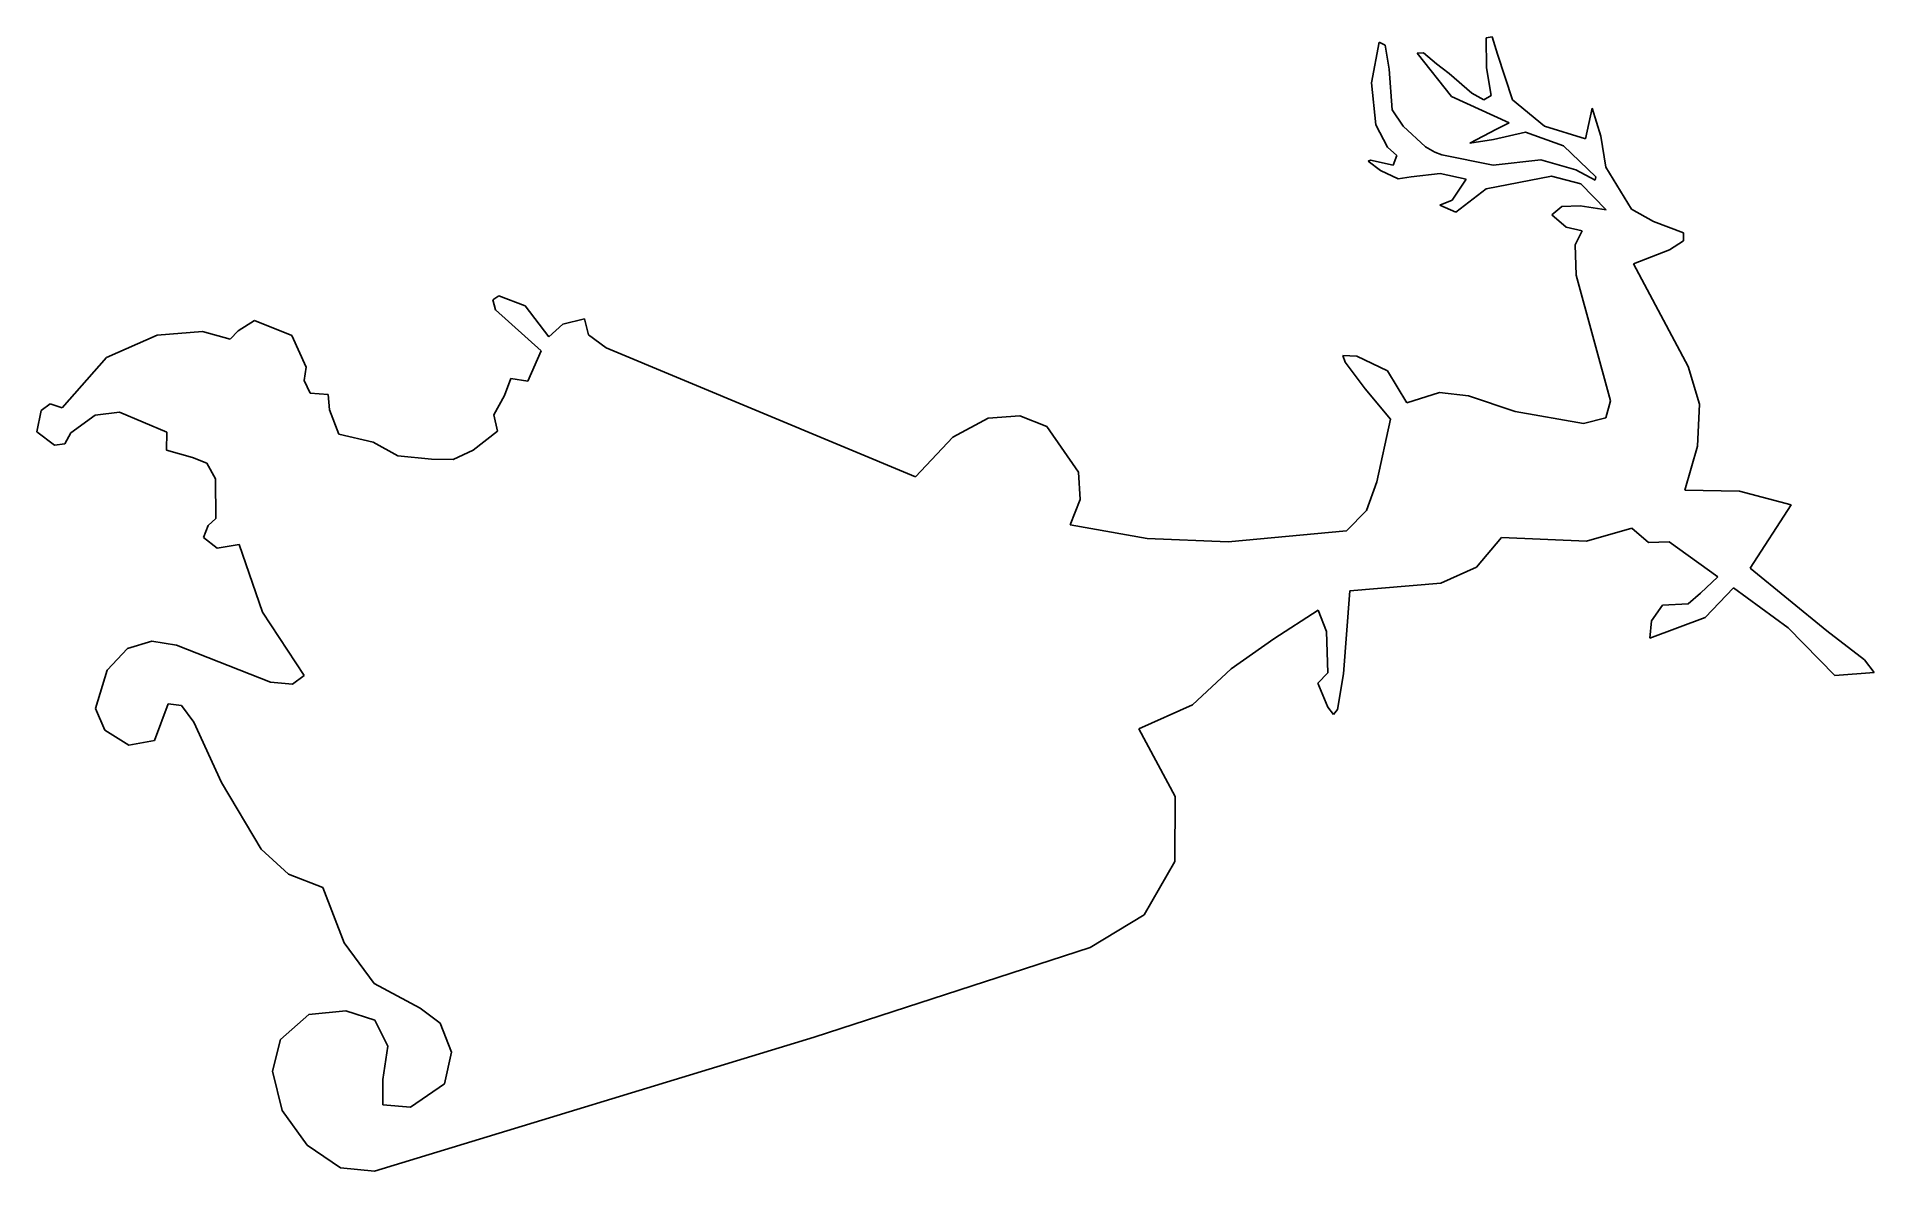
# Model space of a CAD drawing. Extents: x 0.5 to 26.6, y 2.4 to 18.6.
import ezdxf

# ---------------------------------------------------------------- set-up
doc = ezdxf.new("R2010")
doc.units = 0
doc.layers.add('LAYER 1', color=7, linetype='CONTINUOUS')

msp = doc.modelspace()

# ---------------------------------------------------------------- linework, layer by layer
at = {"layer": 'LAYER 1'}
for p, q in [((21.090269, 18.55117), (21.179636, 18.568548)), ((21.098278, 18.124894), (21.090269, 18.55117)), ((21.179636, 18.568548), (21.250787, 18.320221)), ((19.46466, 17.913885), (19.573142, 18.489472)), ((19.573142, 18.489472), (19.655867, 18.449999)), ((19.655867, 18.449999), (19.713517, 18.107201)), ((20.11332, 18.333149), (20.202538, 18.339111)), ((20.597139, 17.721162), (20.11332, 18.333149)), ((20.202538, 18.339111), (20.387564, 18.184989)), ((21.250787, 18.320221), (21.466963, 17.673107)), ((19.713517, 18.107201), (19.758242, 17.52804)), ((20.387564, 18.184989), (20.465079, 18.123166)), ((20.465079, 18.123166), (20.567178, 18.043922)), ((20.567178, 18.043922), (20.88771, 17.766201)), ((21.162442, 17.733096), (21.098278, 18.124894)), ((19.522019, 17.316702), (19.46466, 17.913885)), ((20.88771, 17.766201), (21.059781, 17.671552)), ((19.758242, 17.52804), (19.911692, 17.297002)), ((21.41818, 17.345007), (20.597139, 17.721162)), ((21.059781, 17.671552), (21.162442, 17.733096)), ((21.466963, 17.673107), (21.92107, 17.296533)), ((22.504193, 17.119585), (22.600082, 17.553116)), ((22.600082, 17.553116), (22.723615, 17.157158)), ((19.688202, 17.000902), (19.522019, 17.316702)), ((19.911692, 17.297002), (20.230375, 17.004795)), ((20.860067, 17.058371), (21.240605, 17.256606)), ((21.240605, 17.256606), (21.41818, 17.345007)), ((21.92107, 17.296533), (22.504193, 17.119585)), ((19.822318, 16.882793), (19.688202, 17.000902)), ((20.230375, 17.004795), (20.363845, 16.927446)), ((21.198359, 17.110167), (20.860067, 17.058371)), ((21.652137, 17.213814), (21.198359, 17.110167)), ((22.19238, 17.018765), (21.652137, 17.213814)), ((22.649145, 16.579457), (22.19238, 17.018765)), ((22.723615, 17.157158), (22.794009, 16.714574)), ((19.413175, 16.800425), (19.449712, 16.814909)), ((19.5903, 16.668746), (19.413175, 16.800425)), ((19.449712, 16.814909), (19.769313, 16.744699)), ((19.769313, 16.744699), (19.822318, 16.882793)), ((20.363845, 16.927446), (20.460492, 16.889417)), ((20.460492, 16.889417), (21.193265, 16.745494)), ((21.193265, 16.745494), (21.869737, 16.820609)), ((21.869737, 16.820609), (22.367785, 16.679231)), ((22.794009, 16.714574), (23.157557, 16.116263)), ((19.841343, 16.551117), (19.5903, 16.668746)), ((20.026564, 16.578786), (19.841343, 16.551117)), ((20.437695, 16.627216), (20.026564, 16.578786)), ((20.806757, 16.546436), (20.437695, 16.627216)), ((20.607409, 16.245028), (20.806757, 16.546436)), ((22.020334, 16.58845), (21.090034, 16.40746)), ((22.438161, 16.476784), (22.020334, 16.58845)), ((22.367785, 16.679231), (22.642544, 16.529476)), ((22.795574, 16.10704), (22.438161, 16.476784)), ((22.642544, 16.529476), (22.649145, 16.579457)), ((20.432591, 16.174454), (20.607409, 16.245028)), ((21.090034, 16.40746), (20.661962, 16.075471)), ((20.661962, 16.075471), (20.432591, 16.174454)), ((22.024247, 16.038611), (22.166472, 16.156012)), ((22.227914, 15.863599), (22.024247, 16.038611)), ((22.166472, 16.156012), (22.429204, 16.167678)), ((22.429204, 16.167678), (22.795574, 16.10704)), ((23.157557, 16.116263), (23.470364, 15.942302)), ((23.470364, 15.942302), (23.898211, 15.781519)), ((22.455959, 15.808441), (22.227914, 15.863599)), ((22.358483, 15.610096), (22.455959, 15.808441)), ((23.893875, 15.668088), (23.697906, 15.541189)), ((23.898211, 15.781519), (23.893875, 15.668088)), ((22.373292, 15.182329), (22.358483, 15.610096)), ((23.697906, 15.541189), (23.183637, 15.339338)), ((22.858991, 13.394931), (22.373292, 15.182329)), ((23.1836, 15.3393), (23.960887, 13.88252)), ((6.975153, 14.831002), (7.061367, 14.885801)), ((7.061367, 14.885801), (7.434164, 14.744996)), ((7.016373, 14.685765), (6.975153, 14.831002)), ((7.66305, 14.10306), (7.016373, 14.685765)), ((7.434164, 14.744996), (7.770898, 14.305176)), ((2.208169, 14.329936), (2.851459, 14.378357)), ((2.851459, 14.378357), (3.242878, 14.270278)), ((3.242878, 14.270278), (3.358549, 14.388338)), ((3.358549, 14.388338), (3.590167, 14.53378)), ((3.590167, 14.53378), (4.121129, 14.324331)), ((7.770898, 14.305176), (7.970486, 14.48302)), ((7.970486, 14.48302), (8.278508, 14.561942)), ((8.278508, 14.561942), (8.33535, 14.334133)), ((1.485356, 14.008114), (2.208169, 14.329936)), ((4.121129, 14.324331), (4.324283, 13.870726)), ((7.473405, 13.67196), (7.66305, 14.10306)), ((8.33535, 14.334133), (8.588061, 14.14698)), ((8.588061, 14.14698), (12.982571, 12.31232)), ((0.855368, 13.295993), (1.485356, 14.008114)), ((4.324283, 13.870726), (4.294133, 13.685181)), ((19.087882, 13.942122), (19.053849, 14.036442)), ((19.053849, 14.036442), (19.254302, 14.029308)), ((19.371314, 13.565781), (19.087882, 13.942122)), ((19.254302, 14.029308), (19.690171, 13.821915)), ((23.960887, 13.88252), (24.121984, 13.349041)), ((4.294133, 13.685181), (4.382647, 13.505539)), ((7.143538, 13.468692), (7.23301, 13.712668)), ((7.23301, 13.712668), (7.473405, 13.67196)), ((19.690171, 13.821915), (19.964271, 13.366491)), ((0.556801, 13.259421), (0.684524, 13.351388)), ((0.684524, 13.351388), (0.855368, 13.295993)), ((4.382647, 13.505539), (4.637963, 13.483898)), ((4.637963, 13.483898), (4.656189, 13.267745)), ((6.992033, 13.195547), (7.143538, 13.468692)), ((19.730941, 13.134048), (19.371314, 13.565781)), ((19.964271, 13.366491), (20.427345, 13.510755)), ((20.427345, 13.510755), (20.84029, 13.46464)), ((20.84029, 13.46464), (21.506371, 13.24291)), ((22.793905, 13.151335), (22.858991, 13.394931)), ((24.121984, 13.349041), (24.093364, 12.749097)), ((0.495898, 12.953653), (0.556801, 13.259421)), ((1.32474, 13.19171), (0.978035, 12.940275)), ((1.672384, 13.23537), (1.32474, 13.19171)), ((2.342235, 12.950791), (1.672384, 13.23537)), ((4.656189, 13.267745), (4.789756, 12.922537)), ((7.043321, 12.961251), (6.992033, 13.195547)), ((13.511136, 12.875979), (14.013628, 13.147561)), ((14.013628, 13.147561), (14.466798, 13.180472)), ((14.466798, 13.180472), (14.847395, 13.02812)), ((19.537743, 12.244542), (19.730941, 13.134048)), ((21.506371, 13.24291), (22.474616, 13.071259)), ((22.474616, 13.071259), (22.793905, 13.151335)), ((0.749249, 12.763656), (0.495898, 12.953653)), ((0.978035, 12.940275), (0.894911, 12.784496)), ((2.339799, 12.692127), (2.34357, 12.9473)), ((2.34357, 12.9473), (2.342235, 12.950791)), ((4.789756, 12.922537), (5.278547, 12.808632)), ((5.278547, 12.808632), (5.628954, 12.614703)), ((6.695644, 12.693195), (7.043321, 12.961251)), ((12.982571, 12.31232), (13.511136, 12.875979)), ((14.847395, 13.02812), (15.297865, 12.381252)), ((0.894911, 12.784496), (0.749249, 12.763656)), ((2.708246, 12.591201), (2.339799, 12.692127)), ((2.913146, 12.509155), (2.708246, 12.591201)), ((5.628954, 12.614703), (6.106563, 12.563575)), ((6.106563, 12.563575), (6.414868, 12.561377)), ((6.414868, 12.561377), (6.695644, 12.693195)), ((24.093364, 12.749097), (23.916878, 12.123)), ((3.038119, 12.286591), (2.913146, 12.509155)), ((3.041652, 11.723432), (3.038119, 12.286591)), ((15.297865, 12.381252), (15.321237, 11.993551)), ((19.392471, 11.836804), (19.537743, 12.244542)), ((23.916878, 12.123), (24.69161, 12.110332)), ((24.69161, 12.110332), (25.426508, 11.914895)), ((15.321237, 11.993551), (15.179031, 11.634213)), ((19.106561, 11.545308), (19.392471, 11.836804)), ((25.426508, 11.914895), (24.843152, 11.016863)), ((2.864362, 11.452498), (2.933664, 11.62177)), ((2.933664, 11.62177), (3.041652, 11.723432)), ((15.179031, 11.634213), (16.274633, 11.43812)), ((17.427076, 11.389776), (19.106561, 11.545308)), ((23.163634, 11.58416), (22.517788, 11.400626)), ((23.396905, 11.382923), (23.163634, 11.58416)), ((3.058925, 11.302048), (2.864362, 11.452498)), ((3.374064, 11.352311), (3.058925, 11.302048)), ((3.706137, 10.393323), (3.374064, 11.352311)), ((16.274633, 11.43812), (17.427076, 11.389776)), ((21.307994, 11.450742), (20.956119, 11.030587)), ((22.517788, 11.400626), (21.307994, 11.450742)), ((23.694322, 11.392321), (23.396905, 11.382923)), ((24.383197, 10.89513), (23.694322, 11.392321)), ((20.956119, 11.030587), (20.447559, 10.804716)), ((24.843152, 11.016863), (25.935082, 10.127241)), ((20.447559, 10.804716), (19.154904, 10.694621)), ((24.135657, 10.662379), (24.383197, 10.89513)), ((24.605529, 10.737876), (24.203013, 10.314106)), ((25.383272, 10.166912), (24.605529, 10.737876)), ((19.154904, 10.694621), (19.063032, 9.515758)), ((23.439743, 10.26942), (23.598675, 10.491727)), ((23.598675, 10.491727), (23.961801, 10.509015)), ((23.961801, 10.509015), (24.135657, 10.662379)), ((4.29608, 9.493211), (3.706137, 10.393323)), ((18.702458, 10.417839), (18.072836, 10.013418)), ((18.823848, 10.11536), (18.702458, 10.417839)), ((24.203013, 10.314106), (23.417929, 10.023117)), ((23.417929, 10.023117), (23.439743, 10.26942)), ((1.784276, 9.873652), (2.132655, 9.980536)), ((2.132655, 9.980536), (2.48354, 9.92124)), ((18.072836, 10.013418), (17.469448, 9.584752)), ((18.843379, 9.529911), (18.823848, 10.11536)), ((26.046359, 9.488926), (25.383272, 10.166912)), ((25.935082, 10.127241), (26.4705, 9.714473)), ((1.497842, 9.565293), (1.784276, 9.873652)), ((2.48354, 9.92124), (3.81772, 9.396839)), ((26.4705, 9.714473), (26.606702, 9.533313)), ((1.33279, 9.02016), (1.497842, 9.565293)), ((4.130311, 9.367612), (4.29608, 9.493211)), ((17.469448, 9.584752), (16.921371, 9.072613)), ((18.700242, 9.382509), (18.843379, 9.529911)), ((19.063032, 9.515758), (18.981838, 9.008815)), ((26.606702, 9.533313), (26.046359, 9.488926)), ((3.81772, 9.396839), (4.130311, 9.367612)), ((18.842223, 9.042431), (18.700242, 9.382509)), ((1.464109, 8.714838), (1.33279, 9.02016)), ((2.36531, 9.08882), (2.168617, 8.566587)), ((2.552928, 9.063523), (2.36531, 9.08882)), ((2.729967, 8.827597), (2.552928, 9.063523)), ((16.921371, 9.072613), (16.155398, 8.732693)), ((18.92097, 8.935292), (18.842223, 9.042431)), ((18.981838, 9.008815), (18.92097, 8.935292)), ((1.805468, 8.502786), (1.464109, 8.714838)), ((3.122998, 7.972975), (2.729967, 8.827597)), ((16.155398, 8.732693), (16.675014, 7.770264)), ((2.168617, 8.566587), (1.805468, 8.502786)), ((3.685787, 7.023185), (3.122998, 7.972975)), ((16.675014, 7.770264), (16.669631, 6.846665)), ((4.075024, 6.6683), (3.685787, 7.023185)), ((16.669631, 6.846665), (16.233997, 6.08912)), ((4.55972, 6.47646), (4.075024, 6.6683)), ((4.864247, 5.692701), (4.55972, 6.47646)), ((16.233997, 6.08912), (15.462858, 5.624853)), ((5.291106, 5.112465), (4.864247, 5.692701)), ((15.462858, 5.624853), (11.542235, 4.352498)), ((5.942096, 4.761737), (5.291106, 5.112465)), ((4.362272, 4.671684), (4.887723, 4.723789)), ((4.887723, 4.723789), (5.301919, 4.590838)), ((6.228246, 4.550201), (5.942096, 4.761737)), ((3.957267, 4.316588), (4.362272, 4.671684)), ((5.301919, 4.590838), (5.485641, 4.225161)), ((6.388151, 4.138925), (6.228246, 4.550201)), ((3.848038, 3.868663), (3.957267, 4.316588)), ((11.542235, 4.352498), (5.293358, 2.446033)), ((5.485641, 4.225161), (5.413087, 3.750665)), ((6.291422, 3.688313), (6.388151, 4.138925)), ((3.98191, 3.308884), (3.848038, 3.868663)), ((5.413087, 3.750665), (5.411387, 3.388238)), ((5.807672, 3.358767), (6.291422, 3.688313)), ((4.339065, 2.816531), (3.98191, 3.308884)), ((5.411387, 3.388238), (5.807672, 3.358767)), ((4.812035, 2.494586), (4.339065, 2.816531)), ((5.293358, 2.446033), (4.812035, 2.494586))]:
    msp.add_line(p, q, dxfattribs=at)

doc.saveas('drawing.dxf')
